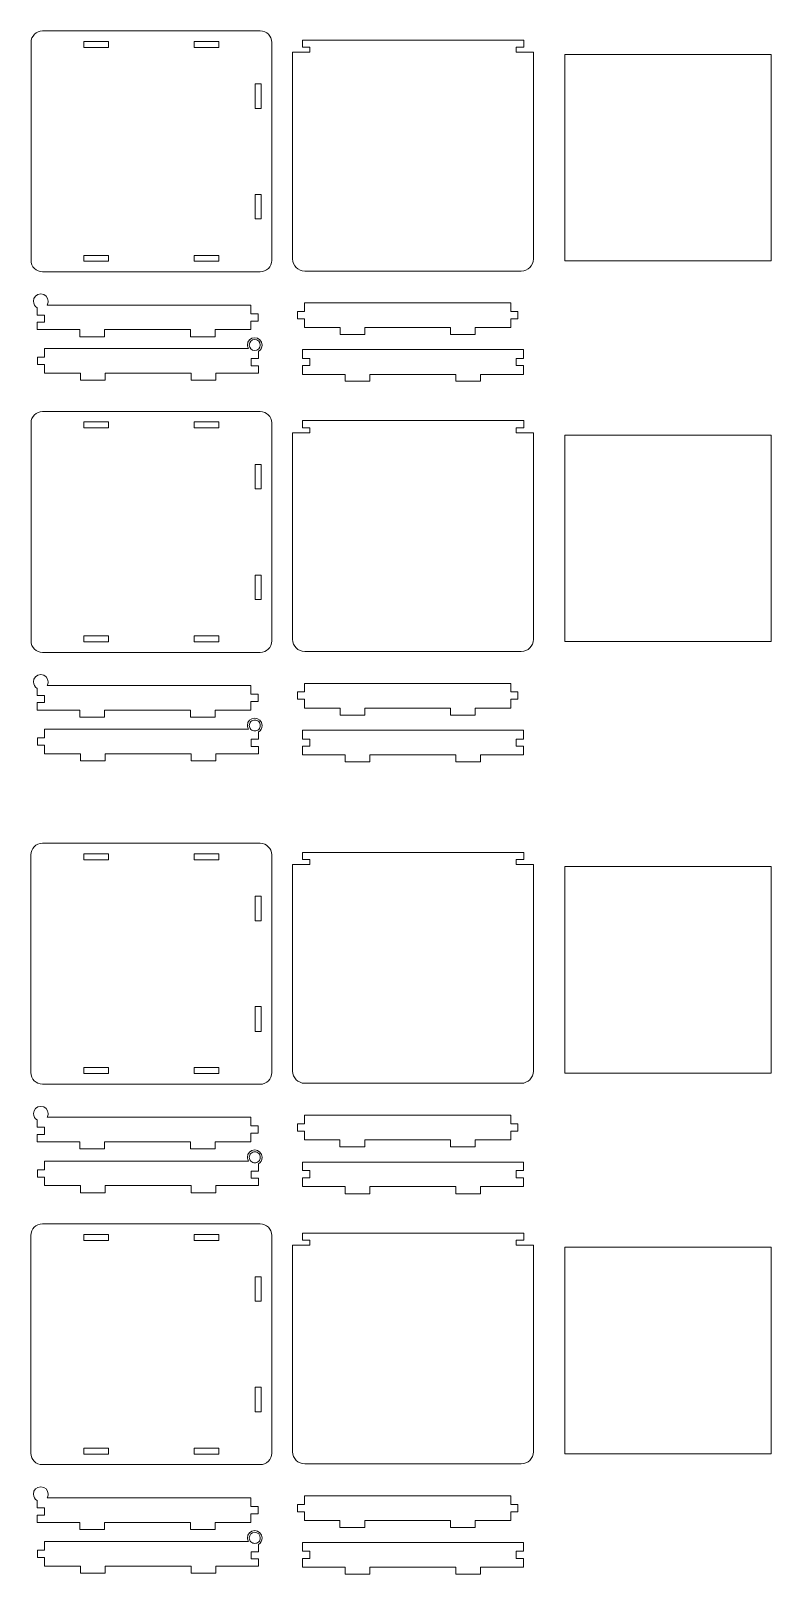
# Model space of a CAD drawing. Header units: inches. Extents: x 161 to 534, y 143 to 920.
import ezdxf

# ---------------------------------------------------------------- set-up
doc = ezdxf.new("R2010")
doc.units = ezdxf.units.IN
doc.header["$MEASUREMENT"] = 0

msp = doc.modelspace()

# ---------------------------------------------------------------- linework, layer by layer
at = {"color": 13, "lineweight": 13, "true_color": 0xe4463b}
for points in [[(277.81, 570.42, 0.41129), (274.1, 574.14, 0.411291), (270.38, 570.42)], [(277.81, 352.91, 0.41129), (274.1, 356.63, 0.411291), (270.38, 352.91)], [(277.81, 161.19, 0.41129), (274.1, 164.9, 0.411291), (270.38, 161.19)], [(271.34, 161.19, 0.423913), (274.1, 158.43, 0.423913), (276.85, 161.19)]]:
    msp.add_lwpolyline(points, format="xyb", dxfattribs=at)
for points in [[(271.34, 570.42, 0.423913), (274.1, 567.66, 0.423913), (276.85, 570.42, 0.423913), (274.1, 573.18, 0.423913)], [(271.34, 352.91, 0.423913), (274.1, 350.16, 0.423913), (276.85, 352.91, 0.423913), (274.1, 355.67, 0.423913)]]:
    msp.add_lwpolyline(points, format="xyb", close=True, dxfattribs=at)
for centre, radius, start, end in [((167.07, 804.64), 5.68, 179.25271, 270.74734), ((276.93, 804.64), 5.68, 269.25262, 0.74727), ((299.3, 805.46), 6.14, 180.23976, 269.76032), ((408.36, 805.46), 6.14, 270.23963, 359.76027), ((166.28, 784.07), 3.74, 0.28613, 179.71373), ((167.14, 722.82), 5.76, 90.01267, 179.98733), ((276.85, 722.82), 5.76, 0.01268, 89.98738), ((167.14, 612.99), 5.76, 180.01273, 269.98733), ((276.85, 612.99), 5.76, 270.01263, 359.98726), ((299.3, 613.85), 6.14, 180.23976, 269.76032), ((408.36, 613.85), 6.14, 270.23963, 359.76027), ((166.28, 592.34), 3.74, 0.28613, 179.71373), ((276.85, 505.31), 5.76, 0.01268, 89.98738), ((167.15, 395.61), 5.88, 180.09282, 269.90721), ((299.3, 396.34), 6.14, 180.23976, 269.76032), ((408.36, 396.34), 6.14, 270.23963, 359.76027), ((276.93, 313.66), 5.68, 359.25269, 90.74737), ((276.93, 203.8), 5.68, 269.25262, 0.74727), ((299.3, 204.62), 6.14, 180.23976, 269.76032), ((408.36, 204.62), 6.14, 270.23963, 359.76027), ((166.28, 183.23), 3.74, 0.28613, 179.71373)]:
    msp.add_arc(centre, radius, start, end, dxfattribs=at)
for points in [[(161.39, 914.42), (161.39, 917.66), (163.9, 920.3), (167.14, 920.3)], [(167.14, 920.3), (167.14, 920.3), (276.85, 920.3), (276.85, 920.3)], [(276.85, 920.3), (280.09, 920.3), (282.61, 917.66), (282.61, 914.42)], [(161.39, 804.71), (161.39, 804.71), (161.39, 914.42), (161.39, 914.42)], [(200.36, 914.9), (200.36, 914.9), (187.89, 914.9), (187.89, 914.9)], [(187.89, 914.9), (187.89, 914.9), (187.89, 911.91), (187.89, 911.91)], [(187.89, 911.91), (187.89, 911.91), (200.36, 911.91), (200.36, 911.91)], [(200.36, 911.91), (200.36, 911.91), (200.36, 914.9), (200.36, 914.9)], [(255.99, 914.9), (255.99, 914.9), (243.64, 914.9), (243.64, 914.9)], [(243.64, 914.9), (243.64, 914.9), (243.64, 911.91), (243.64, 911.91)], [(243.64, 911.91), (243.64, 911.91), (255.99, 911.91), (255.99, 911.91)], [(255.99, 911.91), (255.99, 911.91), (255.99, 914.9), (255.99, 914.9)], [(282.61, 914.42), (282.61, 914.42), (282.61, 804.71), (282.61, 804.71)], [(293.16, 909.51), (293.16, 909.51), (301.91, 909.51), (301.91, 909.51)], [(293.16, 805.43), (293.16, 805.43), (293.16, 909.51), (293.16, 909.51)], [(298.2, 912.15), (298.2, 912.15), (298.2, 915.62), (298.2, 915.62)], [(298.2, 915.62), (298.2, 915.62), (409.59, 915.62), (409.59, 915.62)], [(301.91, 912.15), (301.91, 912.15), (298.2, 912.15), (298.2, 912.15)], [(301.91, 909.51), (301.91, 909.51), (301.91, 912.15), (301.91, 912.15)], [(409.59, 912.15), (409.59, 912.15), (405.87, 912.15), (405.87, 912.15)], [(405.87, 912.15), (405.87, 912.15), (405.87, 909.51), (405.87, 909.51)], [(405.87, 909.51), (405.87, 909.51), (414.5, 909.51), (414.5, 909.51)], [(409.59, 915.62), (409.59, 915.62), (409.59, 912.15), (409.59, 912.15)], [(414.5, 909.51), (414.5, 909.51), (414.5, 805.43), (414.5, 805.43)], [(534.29, 908.43), (534.29, 908.43), (430.33, 908.43), (430.33, 908.43)], [(430.33, 908.43), (430.33, 908.43), (430.33, 804.47), (430.33, 804.47)], [(534.29, 804.47), (534.29, 804.47), (534.29, 908.43), (534.29, 908.43)], [(277.33, 893.68), (277.33, 893.68), (274.34, 893.68), (274.34, 893.68)], [(274.34, 893.68), (274.34, 893.68), (274.34, 881.21), (274.34, 881.21)], [(277.33, 881.21), (277.33, 881.21), (277.33, 893.68), (277.33, 893.68)], [(274.34, 881.21), (274.34, 881.21), (277.33, 881.21), (277.33, 881.21)], [(277.33, 837.93), (277.33, 837.93), (274.34, 837.93), (274.34, 837.93)], [(274.34, 837.93), (274.34, 837.93), (274.34, 825.58), (274.34, 825.58)], [(277.33, 825.58), (277.33, 825.58), (277.33, 837.93), (277.33, 837.93)], [(274.34, 825.58), (274.34, 825.58), (277.33, 825.58), (277.33, 825.58)], [(200.36, 807.23), (200.36, 807.23), (187.89, 807.23), (187.89, 807.23)], [(187.89, 807.23), (187.89, 807.23), (187.89, 804.23), (187.89, 804.23)], [(187.89, 804.23), (187.89, 804.23), (200.36, 804.23), (200.36, 804.23)], [(200.36, 804.23), (200.36, 804.23), (200.36, 807.23), (200.36, 807.23)], [(255.99, 807.23), (255.99, 807.23), (243.64, 807.23), (243.64, 807.23)], [(243.64, 807.23), (243.64, 807.23), (243.64, 804.23), (243.64, 804.23)], [(243.64, 804.23), (243.64, 804.23), (255.99, 804.23), (255.99, 804.23)], [(255.99, 804.23), (255.99, 804.23), (255.99, 807.23), (255.99, 807.23)], [(430.33, 804.47), (430.33, 804.47), (534.29, 804.47), (534.29, 804.47)], [(276.85, 798.96), (276.85, 798.96), (167.14, 798.96), (167.14, 798.96)], [(408.39, 799.32), (408.39, 799.32), (299.28, 799.32), (299.28, 799.32)], [(162.59, 784.09), (162.59, 782.77), (163.3, 781.45), (164.38, 780.85)], [(164.38, 780.85), (164.38, 780.85), (164.38, 777.13), (164.38, 777.13)], [(169.54, 782.17), (169.78, 782.77), (170.02, 783.37), (170.02, 784.09)], [(272.18, 782.17), (272.18, 782.17), (169.54, 782.17), (169.54, 782.17)], [(272.18, 777.85), (272.18, 777.85), (272.18, 782.17), (272.18, 782.17)], [(275.77, 777.85), (275.77, 777.85), (272.18, 777.85), (272.18, 777.85)], [(275.77, 774.14), (275.77, 774.14), (275.77, 777.85), (275.77, 777.85)], [(295.56, 775.22), (295.56, 775.22), (295.56, 778.93), (295.56, 778.93)], [(295.56, 778.93), (295.56, 778.93), (299.16, 778.93), (299.16, 778.93)], [(299.16, 778.93), (299.16, 778.93), (299.16, 783.25), (299.16, 783.25)], [(299.16, 783.25), (299.16, 783.25), (403.11, 783.25), (403.11, 783.25)], [(403.11, 783.25), (403.11, 783.25), (403.11, 778.93), (403.11, 778.93)], [(403.11, 778.93), (403.11, 778.93), (406.71, 778.93), (406.71, 778.93)], [(406.71, 778.93), (406.71, 778.93), (406.71, 775.22), (406.71, 775.22)], [(164.38, 777.13), (164.38, 777.13), (168.1, 777.13), (168.1, 777.13)], [(168.1, 773.54), (168.1, 773.54), (164.38, 773.54), (164.38, 773.54)], [(164.38, 773.54), (164.38, 773.54), (164.38, 769.82), (164.38, 769.82)], [(164.38, 769.82), (164.38, 769.82), (185.97, 769.82), (185.97, 769.82)], [(168.1, 777.13), (168.1, 777.13), (168.1, 773.54), (168.1, 773.54)], [(185.97, 769.82), (185.97, 769.82), (185.97, 766.22), (185.97, 766.22)], [(198.32, 766.22), (198.32, 766.22), (198.32, 769.82), (198.32, 769.82)], [(198.32, 769.82), (198.32, 769.82), (241.72, 769.82), (241.72, 769.82)], [(241.72, 769.82), (241.72, 769.82), (241.72, 766.22), (241.72, 766.22)], [(254.07, 766.22), (254.07, 766.22), (254.07, 769.82), (254.07, 769.82)], [(254.07, 769.82), (254.07, 769.82), (272.18, 769.82), (272.18, 769.82)], [(272.18, 769.82), (272.18, 769.82), (272.18, 774.14), (272.18, 774.14)], [(272.18, 774.14), (272.18, 774.14), (275.77, 774.14), (275.77, 774.14)], [(299.16, 775.22), (299.16, 775.22), (295.56, 775.22), (295.56, 775.22)], [(299.16, 770.9), (299.16, 770.9), (299.16, 775.22), (299.16, 775.22)], [(317.14, 770.9), (317.14, 770.9), (299.16, 770.9), (299.16, 770.9)], [(317.14, 767.3), (317.14, 767.3), (317.14, 770.9), (317.14, 770.9)], [(372.78, 770.9), (372.78, 770.9), (329.49, 770.9), (329.49, 770.9)], [(329.49, 770.9), (329.49, 770.9), (329.49, 767.3), (329.49, 767.3)], [(372.78, 767.3), (372.78, 767.3), (372.78, 770.9), (372.78, 770.9)], [(403.11, 770.9), (403.11, 770.9), (385.13, 770.9), (385.13, 770.9)], [(385.13, 770.9), (385.13, 770.9), (385.13, 767.3), (385.13, 767.3)], [(406.71, 775.22), (406.71, 775.22), (403.11, 775.22), (403.11, 775.22)], [(403.11, 775.22), (403.11, 775.22), (403.11, 770.9), (403.11, 770.9)], [(185.97, 766.22), (185.97, 766.22), (198.32, 766.22), (198.32, 766.22)], [(241.72, 766.22), (241.72, 766.22), (254.07, 766.22), (254.07, 766.22)], [(270.38, 762.03), (270.38, 764.18), (272.06, 765.74), (274.1, 765.74)], [(270.86, 760.23), (270.62, 760.71), (270.38, 761.43), (270.38, 762.03)], [(271.34, 762.03), (271.34, 763.58), (272.54, 764.9), (274.1, 764.9)], [(274.1, 759.27), (272.54, 759.27), (271.34, 760.59), (271.34, 762.03)], [(274.1, 765.74), (276.13, 765.74), (277.81, 764.18), (277.81, 762.03)], [(274.1, 764.9), (275.66, 764.9), (276.85, 763.58), (276.85, 762.03)], [(276.85, 762.03), (276.85, 760.59), (275.66, 759.27), (274.1, 759.27)], [(277.81, 762.03), (277.81, 760.71), (277.09, 759.51), (276.01, 758.91)], [(329.49, 767.3), (329.49, 767.3), (317.14, 767.3), (317.14, 767.3)], [(385.13, 767.3), (385.13, 767.3), (372.78, 767.3), (372.78, 767.3)], [(164.62, 752.19), (164.62, 752.19), (164.62, 755.91), (164.62, 755.91)], [(164.62, 755.91), (164.62, 755.91), (168.22, 755.91), (168.22, 755.91)], [(168.22, 760.23), (168.22, 760.23), (270.86, 760.23), (270.86, 760.23)], [(168.22, 755.91), (168.22, 755.91), (168.22, 760.23), (168.22, 760.23)], [(276.01, 755.19), (276.01, 755.19), (272.3, 755.19), (272.3, 755.19)], [(272.3, 755.19), (272.3, 755.19), (272.3, 751.59), (272.3, 751.59)], [(276.01, 758.91), (276.01, 758.91), (276.01, 755.19), (276.01, 755.19)], [(298.08, 755.31), (298.08, 755.31), (298.08, 759.75), (298.08, 759.75)], [(298.08, 759.75), (298.08, 759.75), (409.47, 759.75), (409.47, 759.75)], [(301.79, 755.31), (301.79, 755.31), (298.08, 755.31), (298.08, 755.31)], [(301.79, 751.71), (301.79, 751.71), (301.79, 755.31), (301.79, 755.31)], [(409.47, 755.31), (409.47, 755.31), (405.75, 755.31), (405.75, 755.31)], [(405.75, 755.31), (405.75, 755.31), (405.75, 751.71), (405.75, 751.71)], [(409.47, 759.75), (409.47, 759.75), (409.47, 755.31), (409.47, 755.31)], [(168.22, 752.19), (168.22, 752.19), (164.62, 752.19), (164.62, 752.19)], [(168.22, 747.88), (168.22, 747.88), (168.22, 752.19), (168.22, 752.19)], [(186.33, 747.88), (186.33, 747.88), (168.22, 747.88), (168.22, 747.88)], [(186.33, 744.28), (186.33, 744.28), (186.33, 747.88), (186.33, 747.88)], [(242.08, 747.88), (242.08, 747.88), (198.68, 747.88), (198.68, 747.88)], [(198.68, 747.88), (198.68, 747.88), (198.68, 744.28), (198.68, 744.28)], [(242.08, 744.28), (242.08, 744.28), (242.08, 747.88), (242.08, 747.88)], [(276.01, 747.88), (276.01, 747.88), (254.43, 747.88), (254.43, 747.88)], [(254.43, 747.88), (254.43, 747.88), (254.43, 744.28), (254.43, 744.28)], [(272.3, 751.59), (272.3, 751.59), (276.01, 751.59), (276.01, 751.59)], [(276.01, 751.59), (276.01, 751.59), (276.01, 747.88), (276.01, 747.88)], [(298.08, 747.28), (298.08, 747.28), (298.08, 751.71), (298.08, 751.71)], [(298.08, 751.71), (298.08, 751.71), (301.79, 751.71), (301.79, 751.71)], [(319.66, 747.28), (319.66, 747.28), (298.08, 747.28), (298.08, 747.28)], [(319.66, 743.8), (319.66, 743.8), (319.66, 747.28), (319.66, 747.28)], [(332.13, 747.28), (332.13, 747.28), (332.13, 743.8), (332.13, 743.8)], [(375.42, 747.28), (375.42, 747.28), (332.13, 747.28), (332.13, 747.28)], [(375.42, 743.8), (375.42, 743.8), (375.42, 747.28), (375.42, 747.28)], [(409.47, 747.28), (409.47, 747.28), (387.77, 747.28), (387.77, 747.28)], [(387.77, 747.28), (387.77, 747.28), (387.77, 743.8), (387.77, 743.8)], [(405.75, 751.71), (405.75, 751.71), (409.47, 751.71), (409.47, 751.71)], [(409.47, 751.71), (409.47, 751.71), (409.47, 747.28), (409.47, 747.28)], [(198.68, 744.28), (198.68, 744.28), (186.33, 744.28), (186.33, 744.28)], [(254.43, 744.28), (254.43, 744.28), (242.08, 744.28), (242.08, 744.28)], [(332.13, 743.8), (332.13, 743.8), (319.66, 743.8), (319.66, 743.8)], [(387.77, 743.8), (387.77, 743.8), (375.42, 743.8), (375.42, 743.8)], [(167.14, 728.57), (167.14, 728.57), (276.85, 728.57), (276.85, 728.57)], [(200.36, 723.3), (200.36, 723.3), (187.89, 723.3), (187.89, 723.3)], [(187.89, 723.3), (187.89, 723.3), (187.89, 720.3), (187.89, 720.3)], [(200.36, 720.3), (200.36, 720.3), (200.36, 723.3), (200.36, 723.3)], [(255.99, 723.3), (255.99, 723.3), (243.64, 723.3), (243.64, 723.3)], [(243.64, 723.3), (243.64, 723.3), (243.64, 720.3), (243.64, 720.3)], [(255.99, 720.3), (255.99, 720.3), (255.99, 723.3), (255.99, 723.3)], [(298.2, 720.42), (298.2, 720.42), (298.2, 724.02), (298.2, 724.02)], [(298.2, 724.02), (298.2, 724.02), (409.59, 724.02), (409.59, 724.02)], [(409.59, 724.02), (409.59, 724.02), (409.59, 720.42), (409.59, 720.42)], [(161.39, 612.99), (161.39, 612.99), (161.39, 722.82), (161.39, 722.82)], [(187.89, 720.3), (187.89, 720.3), (200.36, 720.3), (200.36, 720.3)], [(243.64, 720.3), (243.64, 720.3), (255.99, 720.3), (255.99, 720.3)], [(282.61, 722.82), (282.61, 722.82), (282.61, 612.99), (282.61, 612.99)], [(293.16, 717.9), (293.16, 717.9), (301.91, 717.9), (301.91, 717.9)], [(293.16, 613.82), (293.16, 613.82), (293.16, 717.9), (293.16, 717.9)], [(301.91, 720.42), (301.91, 720.42), (298.2, 720.42), (298.2, 720.42)], [(301.91, 717.9), (301.91, 717.9), (301.91, 720.42), (301.91, 720.42)], [(409.59, 720.42), (409.59, 720.42), (405.87, 720.42), (405.87, 720.42)], [(405.87, 720.42), (405.87, 720.42), (405.87, 717.9), (405.87, 717.9)], [(405.87, 717.9), (405.87, 717.9), (414.5, 717.9), (414.5, 717.9)], [(414.5, 717.9), (414.5, 717.9), (414.5, 613.82), (414.5, 613.82)], [(534.29, 716.7), (534.29, 716.7), (430.33, 716.7), (430.33, 716.7)], [(430.33, 716.7), (430.33, 716.7), (430.33, 612.75), (430.33, 612.75)], [(534.29, 612.75), (534.29, 612.75), (534.29, 716.7), (534.29, 716.7)], [(277.33, 701.95), (277.33, 701.95), (274.34, 701.95), (274.34, 701.95)], [(274.34, 701.95), (274.34, 701.95), (274.34, 689.6), (274.34, 689.6)], [(277.33, 689.6), (277.33, 689.6), (277.33, 701.95), (277.33, 701.95)], [(274.34, 689.6), (274.34, 689.6), (277.33, 689.6), (277.33, 689.6)], [(277.33, 646.2), (277.33, 646.2), (274.34, 646.2), (274.34, 646.2)], [(274.34, 646.2), (274.34, 646.2), (274.34, 633.85), (274.34, 633.85)], [(277.33, 633.85), (277.33, 633.85), (277.33, 646.2), (277.33, 646.2)], [(274.34, 633.85), (274.34, 633.85), (277.33, 633.85), (277.33, 633.85)], [(200.36, 615.5), (200.36, 615.5), (187.89, 615.5), (187.89, 615.5)], [(187.89, 615.5), (187.89, 615.5), (187.89, 612.63), (187.89, 612.63)], [(200.36, 612.63), (200.36, 612.63), (200.36, 615.5), (200.36, 615.5)], [(255.99, 615.5), (255.99, 615.5), (243.64, 615.5), (243.64, 615.5)], [(243.64, 615.5), (243.64, 615.5), (243.64, 612.63), (243.64, 612.63)], [(255.99, 612.63), (255.99, 612.63), (255.99, 615.5), (255.99, 615.5)], [(276.85, 607.23), (276.85, 607.23), (167.14, 607.23), (167.14, 607.23)], [(187.89, 612.63), (187.89, 612.63), (200.36, 612.63), (200.36, 612.63)], [(243.64, 612.63), (243.64, 612.63), (255.99, 612.63), (255.99, 612.63)], [(408.39, 607.71), (408.39, 607.71), (299.28, 607.71), (299.28, 607.71)], [(430.33, 612.75), (430.33, 612.75), (534.29, 612.75), (534.29, 612.75)], [(162.59, 592.36), (162.59, 591.04), (163.3, 589.84), (164.38, 589.12)], [(169.54, 590.56), (169.78, 591.04), (170.02, 591.76), (170.02, 592.36)], [(299.16, 587.33), (299.16, 587.33), (299.16, 591.64), (299.16, 591.64)], [(299.16, 591.64), (299.16, 591.64), (403.11, 591.64), (403.11, 591.64)], [(403.11, 591.64), (403.11, 591.64), (403.11, 587.33), (403.11, 587.33)], [(164.38, 589.12), (164.38, 589.12), (164.38, 585.53), (164.38, 585.53)], [(164.38, 585.53), (164.38, 585.53), (168.1, 585.53), (168.1, 585.53)], [(168.1, 585.53), (168.1, 585.53), (168.1, 581.93), (168.1, 581.93)], [(272.18, 590.56), (272.18, 590.56), (169.54, 590.56), (169.54, 590.56)], [(272.18, 586.25), (272.18, 586.25), (272.18, 590.56), (272.18, 590.56)], [(275.77, 586.25), (275.77, 586.25), (272.18, 586.25), (272.18, 586.25)], [(275.77, 582.53), (275.77, 582.53), (275.77, 586.25), (275.77, 586.25)], [(295.56, 583.61), (295.56, 583.61), (295.56, 587.33), (295.56, 587.33)], [(295.56, 587.33), (295.56, 587.33), (299.16, 587.33), (299.16, 587.33)], [(299.16, 583.61), (299.16, 583.61), (295.56, 583.61), (295.56, 583.61)], [(299.16, 579.17), (299.16, 579.17), (299.16, 583.61), (299.16, 583.61)], [(403.11, 587.33), (403.11, 587.33), (406.71, 587.33), (406.71, 587.33)], [(406.71, 583.61), (406.71, 583.61), (403.11, 583.61), (403.11, 583.61)], [(403.11, 583.61), (403.11, 583.61), (403.11, 579.17), (403.11, 579.17)], [(406.71, 587.33), (406.71, 587.33), (406.71, 583.61), (406.71, 583.61)], [(168.1, 581.93), (168.1, 581.93), (164.38, 581.93), (164.38, 581.93)], [(164.38, 581.93), (164.38, 581.93), (164.38, 578.21), (164.38, 578.21)], [(164.38, 578.21), (164.38, 578.21), (185.97, 578.21), (185.97, 578.21)], [(185.97, 578.21), (185.97, 578.21), (185.97, 574.62), (185.97, 574.62)], [(198.32, 574.62), (198.32, 574.62), (198.32, 578.21), (198.32, 578.21)], [(198.32, 578.21), (198.32, 578.21), (241.72, 578.21), (241.72, 578.21)], [(241.72, 578.21), (241.72, 578.21), (241.72, 574.62), (241.72, 574.62)], [(254.07, 574.62), (254.07, 574.62), (254.07, 578.21), (254.07, 578.21)], [(254.07, 578.21), (254.07, 578.21), (272.18, 578.21), (272.18, 578.21)], [(272.18, 578.21), (272.18, 578.21), (272.18, 582.53), (272.18, 582.53)], [(272.18, 582.53), (272.18, 582.53), (275.77, 582.53), (275.77, 582.53)], [(317.14, 579.17), (317.14, 579.17), (299.16, 579.17), (299.16, 579.17)], [(317.14, 575.69), (317.14, 575.69), (317.14, 579.17), (317.14, 579.17)], [(329.49, 575.69), (329.49, 575.69), (317.14, 575.69), (317.14, 575.69)], [(372.78, 579.17), (372.78, 579.17), (329.49, 579.17), (329.49, 579.17)], [(329.49, 579.17), (329.49, 579.17), (329.49, 575.69), (329.49, 575.69)], [(372.78, 575.69), (372.78, 575.69), (372.78, 579.17), (372.78, 579.17)], [(385.13, 575.69), (385.13, 575.69), (372.78, 575.69), (372.78, 575.69)], [(403.11, 579.17), (403.11, 579.17), (385.13, 579.17), (385.13, 579.17)], [(385.13, 579.17), (385.13, 579.17), (385.13, 575.69), (385.13, 575.69)], [(168.22, 568.5), (168.22, 568.5), (270.86, 568.5), (270.86, 568.5)], [(168.22, 564.18), (168.22, 564.18), (168.22, 568.5), (168.22, 568.5)], [(185.97, 574.62), (185.97, 574.62), (198.32, 574.62), (198.32, 574.62)], [(241.72, 574.62), (241.72, 574.62), (254.07, 574.62), (254.07, 574.62)], [(270.86, 568.5), (270.62, 569.1), (270.38, 569.7), (270.38, 570.42)], [(277.81, 570.42), (277.81, 568.98), (277.09, 567.78), (276.01, 567.18)], [(298.08, 563.58), (298.08, 563.58), (298.08, 568.02), (298.08, 568.02)], [(298.08, 568.02), (298.08, 568.02), (409.47, 568.02), (409.47, 568.02)], [(409.47, 568.02), (409.47, 568.02), (409.47, 563.58), (409.47, 563.58)], [(164.62, 560.47), (164.62, 560.47), (164.62, 564.18), (164.62, 564.18)], [(164.62, 564.18), (164.62, 564.18), (168.22, 564.18), (168.22, 564.18)], [(168.22, 560.47), (168.22, 560.47), (164.62, 560.47), (164.62, 560.47)], [(168.22, 556.15), (168.22, 556.15), (168.22, 560.47), (168.22, 560.47)], [(276.01, 563.46), (276.01, 563.46), (272.3, 563.46), (272.3, 563.46)], [(272.3, 563.46), (272.3, 563.46), (272.3, 559.87), (272.3, 559.87)], [(272.3, 559.87), (272.3, 559.87), (276.01, 559.87), (276.01, 559.87)], [(276.01, 567.18), (276.01, 567.18), (276.01, 563.46), (276.01, 563.46)], [(276.01, 559.87), (276.01, 559.87), (276.01, 556.15), (276.01, 556.15)], [(301.79, 563.58), (301.79, 563.58), (298.08, 563.58), (298.08, 563.58)], [(298.08, 555.67), (298.08, 555.67), (298.08, 559.99), (298.08, 559.99)], [(298.08, 559.99), (298.08, 559.99), (301.79, 559.99), (301.79, 559.99)], [(301.79, 559.99), (301.79, 559.99), (301.79, 563.58), (301.79, 563.58)], [(409.47, 563.58), (409.47, 563.58), (405.75, 563.58), (405.75, 563.58)], [(405.75, 563.58), (405.75, 563.58), (405.75, 559.99), (405.75, 559.99)], [(405.75, 559.99), (405.75, 559.99), (409.47, 559.99), (409.47, 559.99)], [(409.47, 559.99), (409.47, 559.99), (409.47, 555.67), (409.47, 555.67)], [(186.33, 556.15), (186.33, 556.15), (168.22, 556.15), (168.22, 556.15)], [(186.33, 552.55), (186.33, 552.55), (186.33, 556.15), (186.33, 556.15)], [(198.68, 552.55), (198.68, 552.55), (186.33, 552.55), (186.33, 552.55)], [(242.08, 556.15), (242.08, 556.15), (198.68, 556.15), (198.68, 556.15)], [(198.68, 556.15), (198.68, 556.15), (198.68, 552.55), (198.68, 552.55)], [(242.08, 552.55), (242.08, 552.55), (242.08, 556.15), (242.08, 556.15)], [(254.43, 552.55), (254.43, 552.55), (242.08, 552.55), (242.08, 552.55)], [(276.01, 556.15), (276.01, 556.15), (254.43, 556.15), (254.43, 556.15)], [(254.43, 556.15), (254.43, 556.15), (254.43, 552.55), (254.43, 552.55)], [(319.66, 555.67), (319.66, 555.67), (298.08, 555.67), (298.08, 555.67)], [(319.66, 552.07), (319.66, 552.07), (319.66, 555.67), (319.66, 555.67)], [(332.13, 552.07), (332.13, 552.07), (319.66, 552.07), (319.66, 552.07)], [(332.13, 555.67), (332.13, 555.67), (332.13, 552.07), (332.13, 552.07)], [(375.42, 555.67), (375.42, 555.67), (332.13, 555.67), (332.13, 555.67)], [(375.42, 552.07), (375.42, 552.07), (375.42, 555.67), (375.42, 555.67)], [(387.77, 552.07), (387.77, 552.07), (375.42, 552.07), (375.42, 552.07)], [(409.47, 555.67), (409.47, 555.67), (387.77, 555.67), (387.77, 555.67)], [(387.77, 555.67), (387.77, 555.67), (387.77, 552.07), (387.77, 552.07)], [(161.27, 505.31), (161.27, 508.43), (163.9, 511.07), (167.14, 511.07)], [(161.27, 395.6), (161.27, 395.6), (161.27, 505.31), (161.27, 505.31)], [(167.14, 511.07), (167.14, 511.07), (276.85, 511.07), (276.85, 511.07)], [(200.36, 505.79), (200.36, 505.79), (187.89, 505.79), (187.89, 505.79)], [(187.89, 505.79), (187.89, 505.79), (187.89, 502.79), (187.89, 502.79)], [(200.36, 502.79), (200.36, 502.79), (200.36, 505.79), (200.36, 505.79)], [(255.99, 505.79), (255.99, 505.79), (243.64, 505.79), (243.64, 505.79)], [(243.64, 505.79), (243.64, 505.79), (243.64, 502.79), (243.64, 502.79)], [(255.99, 502.79), (255.99, 502.79), (255.99, 505.79), (255.99, 505.79)], [(282.61, 505.31), (282.61, 505.31), (282.61, 395.6), (282.61, 395.6)], [(298.2, 502.91), (298.2, 502.91), (298.2, 506.51), (298.2, 506.51)], [(298.2, 506.51), (298.2, 506.51), (409.59, 506.51), (409.59, 506.51)], [(409.59, 506.51), (409.59, 506.51), (409.59, 502.91), (409.59, 502.91)], [(187.89, 502.79), (187.89, 502.79), (200.36, 502.79), (200.36, 502.79)], [(243.64, 502.79), (243.64, 502.79), (255.99, 502.79), (255.99, 502.79)], [(293.16, 500.4), (293.16, 500.4), (301.91, 500.4), (301.91, 500.4)], [(293.16, 396.32), (293.16, 396.32), (293.16, 500.4), (293.16, 500.4)], [(301.91, 502.91), (301.91, 502.91), (298.2, 502.91), (298.2, 502.91)], [(301.91, 500.4), (301.91, 500.4), (301.91, 502.91), (301.91, 502.91)], [(409.59, 502.91), (409.59, 502.91), (405.87, 502.91), (405.87, 502.91)], [(405.87, 502.91), (405.87, 502.91), (405.87, 500.4), (405.87, 500.4)], [(405.87, 500.4), (405.87, 500.4), (414.5, 500.4), (414.5, 500.4)], [(414.5, 500.4), (414.5, 500.4), (414.5, 396.32), (414.5, 396.32)], [(534.29, 499.32), (534.29, 499.32), (430.33, 499.32), (430.33, 499.32)], [(430.33, 499.32), (430.33, 499.32), (430.33, 395.24), (430.33, 395.24)], [(534.29, 395.24), (534.29, 395.24), (534.29, 499.32), (534.29, 499.32)], [(277.33, 484.45), (277.33, 484.45), (274.34, 484.45), (274.34, 484.45)], [(274.34, 484.45), (274.34, 484.45), (274.34, 472.1), (274.34, 472.1)], [(277.33, 472.1), (277.33, 472.1), (277.33, 484.45), (277.33, 484.45)], [(274.34, 472.1), (274.34, 472.1), (277.33, 472.1), (277.33, 472.1)], [(277.33, 428.81), (277.33, 428.81), (274.34, 428.81), (274.34, 428.81)], [(274.34, 428.81), (274.34, 428.81), (274.34, 416.34), (274.34, 416.34)], [(277.33, 416.34), (277.33, 416.34), (277.33, 428.81), (277.33, 428.81)], [(274.34, 416.34), (274.34, 416.34), (277.33, 416.34), (277.33, 416.34)], [(200.36, 398.12), (200.36, 398.12), (187.89, 398.12), (187.89, 398.12)], [(187.89, 398.12), (187.89, 398.12), (187.89, 395.12), (187.89, 395.12)], [(200.36, 395.12), (200.36, 395.12), (200.36, 398.12), (200.36, 398.12)], [(255.99, 398.12), (255.99, 398.12), (243.64, 398.12), (243.64, 398.12)], [(243.64, 398.12), (243.64, 398.12), (243.64, 395.12), (243.64, 395.12)], [(255.99, 395.12), (255.99, 395.12), (255.99, 398.12), (255.99, 398.12)], [(276.85, 389.72), (276.85, 389.72), (167.14, 389.72), (167.14, 389.72)], [(187.89, 395.12), (187.89, 395.12), (200.36, 395.12), (200.36, 395.12)], [(243.64, 395.12), (243.64, 395.12), (255.99, 395.12), (255.99, 395.12)], [(282.61, 395.6), (282.61, 392.36), (280.09, 389.72), (276.85, 389.72)], [(408.39, 390.2), (408.39, 390.2), (299.28, 390.2), (299.28, 390.2)], [(430.33, 395.24), (430.33, 395.24), (534.29, 395.24), (534.29, 395.24)], [(166.3, 378.57), (164.26, 378.57), (162.59, 377.01), (162.59, 374.98)], [(162.59, 374.98), (162.59, 373.54), (163.3, 372.34), (164.38, 371.74)], [(170.02, 374.98), (170.02, 377.01), (168.34, 378.57), (166.3, 378.57)], [(169.54, 373.06), (169.78, 373.66), (170.02, 374.26), (170.02, 374.98)], [(299.16, 369.82), (299.16, 369.82), (299.16, 374.14), (299.16, 374.14)], [(299.16, 374.14), (299.16, 374.14), (403.11, 374.14), (403.11, 374.14)], [(403.11, 374.14), (403.11, 374.14), (403.11, 369.82), (403.11, 369.82)], [(164.38, 371.74), (164.38, 371.74), (164.38, 368.02), (164.38, 368.02)], [(164.38, 368.02), (164.38, 368.02), (168.1, 368.02), (168.1, 368.02)], [(168.1, 368.02), (168.1, 368.02), (168.1, 364.42), (168.1, 364.42)], [(272.18, 373.06), (272.18, 373.06), (169.54, 373.06), (169.54, 373.06)], [(272.18, 368.74), (272.18, 368.74), (272.18, 373.06), (272.18, 373.06)], [(275.77, 368.74), (275.77, 368.74), (272.18, 368.74), (272.18, 368.74)], [(275.77, 365.02), (275.77, 365.02), (275.77, 368.74), (275.77, 368.74)], [(295.56, 366.1), (295.56, 366.1), (295.56, 369.82), (295.56, 369.82)], [(295.56, 369.82), (295.56, 369.82), (299.16, 369.82), (299.16, 369.82)], [(299.16, 366.1), (299.16, 366.1), (295.56, 366.1), (295.56, 366.1)], [(299.16, 361.79), (299.16, 361.79), (299.16, 366.1), (299.16, 366.1)], [(403.11, 369.82), (403.11, 369.82), (406.71, 369.82), (406.71, 369.82)], [(406.71, 366.1), (406.71, 366.1), (403.11, 366.1), (403.11, 366.1)], [(403.11, 366.1), (403.11, 366.1), (403.11, 361.79), (403.11, 361.79)], [(406.71, 369.82), (406.71, 369.82), (406.71, 366.1), (406.71, 366.1)], [(168.1, 364.42), (168.1, 364.42), (164.38, 364.42), (164.38, 364.42)], [(164.38, 364.42), (164.38, 364.42), (164.38, 360.71), (164.38, 360.71)], [(164.38, 360.71), (164.38, 360.71), (185.97, 360.71), (185.97, 360.71)], [(185.97, 360.71), (185.97, 360.71), (185.97, 357.11), (185.97, 357.11)], [(198.32, 357.11), (198.32, 357.11), (198.32, 360.71), (198.32, 360.71)], [(198.32, 360.71), (198.32, 360.71), (241.72, 360.71), (241.72, 360.71)], [(241.72, 360.71), (241.72, 360.71), (241.72, 357.11), (241.72, 357.11)], [(254.07, 357.11), (254.07, 357.11), (254.07, 360.71), (254.07, 360.71)], [(254.07, 360.71), (254.07, 360.71), (272.18, 360.71), (272.18, 360.71)], [(272.18, 360.71), (272.18, 360.71), (272.18, 365.02), (272.18, 365.02)], [(272.18, 365.02), (272.18, 365.02), (275.77, 365.02), (275.77, 365.02)], [(317.02, 361.79), (317.02, 361.79), (299.16, 361.79), (299.16, 361.79)], [(317.02, 358.19), (317.02, 358.19), (317.02, 361.79), (317.02, 361.79)], [(329.49, 358.19), (329.49, 358.19), (317.02, 358.19), (317.02, 358.19)], [(372.78, 361.79), (372.78, 361.79), (329.49, 361.79), (329.49, 361.79)], [(329.49, 361.79), (329.49, 361.79), (329.49, 358.19), (329.49, 358.19)], [(372.78, 358.19), (372.78, 358.19), (372.78, 361.79), (372.78, 361.79)], [(385.13, 358.19), (385.13, 358.19), (372.78, 358.19), (372.78, 358.19)], [(403.11, 361.79), (403.11, 361.79), (385.13, 361.79), (385.13, 361.79)], [(385.13, 361.79), (385.13, 361.79), (385.13, 358.19), (385.13, 358.19)], [(168.22, 350.99), (168.22, 350.99), (270.86, 350.99), (270.86, 350.99)], [(168.22, 346.68), (168.22, 346.68), (168.22, 350.99), (168.22, 350.99)], [(185.97, 357.11), (185.97, 357.11), (198.32, 357.11), (198.32, 357.11)], [(241.72, 357.11), (241.72, 357.11), (254.07, 357.11), (254.07, 357.11)], [(270.86, 350.99), (270.62, 351.59), (270.38, 352.19), (270.38, 352.91)], [(277.81, 352.91), (277.81, 351.47), (277.09, 350.28), (276.01, 349.68)], [(298.08, 346.2), (298.08, 346.2), (298.08, 350.52), (298.08, 350.52)], [(298.08, 350.52), (298.08, 350.52), (409.47, 350.52), (409.47, 350.52)], [(409.47, 350.52), (409.47, 350.52), (409.47, 346.2), (409.47, 346.2)], [(164.62, 342.96), (164.62, 342.96), (164.62, 346.68), (164.62, 346.68)], [(164.62, 346.68), (164.62, 346.68), (168.22, 346.68), (168.22, 346.68)], [(168.22, 342.96), (168.22, 342.96), (164.62, 342.96), (164.62, 342.96)], [(168.22, 338.64), (168.22, 338.64), (168.22, 342.96), (168.22, 342.96)], [(276.01, 345.96), (276.01, 345.96), (272.3, 345.96), (272.3, 345.96)], [(272.3, 345.96), (272.3, 345.96), (272.3, 342.36), (272.3, 342.36)], [(272.3, 342.36), (272.3, 342.36), (276.01, 342.36), (276.01, 342.36)], [(276.01, 349.68), (276.01, 349.68), (276.01, 345.96), (276.01, 345.96)], [(276.01, 342.36), (276.01, 342.36), (276.01, 338.64), (276.01, 338.64)], [(301.79, 346.2), (301.79, 346.2), (298.08, 346.2), (298.08, 346.2)], [(298.08, 338.16), (298.08, 338.16), (298.08, 342.6), (298.08, 342.6)], [(298.08, 342.6), (298.08, 342.6), (301.79, 342.6), (301.79, 342.6)], [(301.79, 342.6), (301.79, 342.6), (301.79, 346.2), (301.79, 346.2)], [(409.47, 346.2), (409.47, 346.2), (405.75, 346.2), (405.75, 346.2)], [(405.75, 346.2), (405.75, 346.2), (405.75, 342.6), (405.75, 342.6)], [(405.75, 342.6), (405.75, 342.6), (409.47, 342.6), (409.47, 342.6)], [(409.47, 342.6), (409.47, 342.6), (409.47, 338.16), (409.47, 338.16)], [(186.33, 338.64), (186.33, 338.64), (168.22, 338.64), (168.22, 338.64)], [(186.33, 335.05), (186.33, 335.05), (186.33, 338.64), (186.33, 338.64)], [(198.68, 335.05), (198.68, 335.05), (186.33, 335.05), (186.33, 335.05)], [(242.08, 338.64), (242.08, 338.64), (198.68, 338.64), (198.68, 338.64)], [(198.68, 338.64), (198.68, 338.64), (198.68, 335.05), (198.68, 335.05)], [(242.08, 335.05), (242.08, 335.05), (242.08, 338.64), (242.08, 338.64)], [(254.43, 335.05), (254.43, 335.05), (242.08, 335.05), (242.08, 335.05)], [(276.01, 338.64), (276.01, 338.64), (254.43, 338.64), (254.43, 338.64)], [(254.43, 338.64), (254.43, 338.64), (254.43, 335.05), (254.43, 335.05)], [(319.66, 338.16), (319.66, 338.16), (298.08, 338.16), (298.08, 338.16)], [(319.66, 334.57), (319.66, 334.57), (319.66, 338.16), (319.66, 338.16)], [(332.13, 334.57), (332.13, 334.57), (319.66, 334.57), (319.66, 334.57)], [(332.13, 338.16), (332.13, 338.16), (332.13, 334.57), (332.13, 334.57)], [(375.42, 338.16), (375.42, 338.16), (332.13, 338.16), (332.13, 338.16)], [(375.42, 334.57), (375.42, 334.57), (375.42, 338.16), (375.42, 338.16)], [(387.77, 334.57), (387.77, 334.57), (375.42, 334.57), (375.42, 334.57)], [(409.47, 338.16), (409.47, 338.16), (387.77, 338.16), (387.77, 338.16)], [(387.77, 338.16), (387.77, 338.16), (387.77, 334.57), (387.77, 334.57)], [(161.27, 313.58), (161.27, 316.82), (163.9, 319.34), (167.14, 319.34)], [(167.14, 319.34), (167.14, 319.34), (276.85, 319.34), (276.85, 319.34)], [(161.27, 203.87), (161.27, 203.87), (161.27, 313.58), (161.27, 313.58)], [(200.36, 314.06), (200.36, 314.06), (187.89, 314.06), (187.89, 314.06)], [(187.89, 314.06), (187.89, 314.06), (187.89, 311.07), (187.89, 311.07)], [(187.89, 311.07), (187.89, 311.07), (200.36, 311.07), (200.36, 311.07)], [(200.36, 311.07), (200.36, 311.07), (200.36, 314.06), (200.36, 314.06)], [(255.99, 314.06), (255.99, 314.06), (243.64, 314.06), (243.64, 314.06)], [(243.64, 314.06), (243.64, 314.06), (243.64, 311.07), (243.64, 311.07)], [(243.64, 311.07), (243.64, 311.07), (255.99, 311.07), (255.99, 311.07)], [(255.99, 311.07), (255.99, 311.07), (255.99, 314.06), (255.99, 314.06)], [(282.61, 313.58), (282.61, 313.58), (282.61, 203.87), (282.61, 203.87)], [(298.2, 311.19), (298.2, 311.19), (298.2, 314.78), (298.2, 314.78)], [(298.2, 314.78), (298.2, 314.78), (409.59, 314.78), (409.59, 314.78)], [(301.91, 311.19), (301.91, 311.19), (298.2, 311.19), (298.2, 311.19)], [(301.91, 308.67), (301.91, 308.67), (301.91, 311.19), (301.91, 311.19)], [(409.59, 311.19), (409.59, 311.19), (405.87, 311.19), (405.87, 311.19)], [(405.87, 311.19), (405.87, 311.19), (405.87, 308.67), (405.87, 308.67)], [(409.59, 314.78), (409.59, 314.78), (409.59, 311.19), (409.59, 311.19)], [(293.16, 308.67), (293.16, 308.67), (301.91, 308.67), (301.91, 308.67)], [(293.16, 204.59), (293.16, 204.59), (293.16, 308.67), (293.16, 308.67)], [(405.87, 308.67), (405.87, 308.67), (414.5, 308.67), (414.5, 308.67)], [(414.5, 308.67), (414.5, 308.67), (414.5, 204.59), (414.5, 204.59)], [(534.29, 307.59), (534.29, 307.59), (430.33, 307.59), (430.33, 307.59)], [(430.33, 307.59), (430.33, 307.59), (430.33, 203.63), (430.33, 203.63)], [(534.29, 203.63), (534.29, 203.63), (534.29, 307.59), (534.29, 307.59)], [(277.33, 292.72), (277.33, 292.72), (274.34, 292.72), (274.34, 292.72)], [(274.34, 292.72), (274.34, 292.72), (274.34, 280.37), (274.34, 280.37)], [(277.33, 280.37), (277.33, 280.37), (277.33, 292.72), (277.33, 292.72)], [(274.34, 280.37), (274.34, 280.37), (277.33, 280.37), (277.33, 280.37)], [(277.33, 237.09), (277.33, 237.09), (274.34, 237.09), (274.34, 237.09)], [(274.34, 237.09), (274.34, 237.09), (274.34, 224.74), (274.34, 224.74)], [(277.33, 224.74), (277.33, 224.74), (277.33, 237.09), (277.33, 237.09)], [(274.34, 224.74), (274.34, 224.74), (277.33, 224.74), (277.33, 224.74)], [(167.14, 198.12), (163.9, 198.12), (161.27, 200.64), (161.27, 203.87)], [(200.36, 206.39), (200.36, 206.39), (187.89, 206.39), (187.89, 206.39)], [(187.89, 206.39), (187.89, 206.39), (187.89, 203.39), (187.89, 203.39)], [(187.89, 203.39), (187.89, 203.39), (200.36, 203.39), (200.36, 203.39)], [(200.36, 203.39), (200.36, 203.39), (200.36, 206.39), (200.36, 206.39)], [(255.99, 206.39), (255.99, 206.39), (243.64, 206.39), (243.64, 206.39)], [(243.64, 206.39), (243.64, 206.39), (243.64, 203.39), (243.64, 203.39)], [(243.64, 203.39), (243.64, 203.39), (255.99, 203.39), (255.99, 203.39)], [(255.99, 203.39), (255.99, 203.39), (255.99, 206.39), (255.99, 206.39)], [(430.33, 203.63), (430.33, 203.63), (534.29, 203.63), (534.29, 203.63)], [(276.85, 198.12), (276.85, 198.12), (167.14, 198.12), (167.14, 198.12)], [(408.39, 198.48), (408.39, 198.48), (299.28, 198.48), (299.28, 198.48)], [(162.59, 183.25), (162.59, 181.81), (163.3, 180.61), (164.38, 180.01)], [(164.38, 180.01), (164.38, 180.01), (164.38, 176.29), (164.38, 176.29)], [(169.54, 181.33), (169.78, 181.93), (170.02, 182.53), (170.02, 183.25)], [(272.18, 181.33), (272.18, 181.33), (169.54, 181.33), (169.54, 181.33)], [(272.18, 177.01), (272.18, 177.01), (272.18, 181.33), (272.18, 181.33)], [(299.16, 178.09), (299.16, 178.09), (299.16, 182.41), (299.16, 182.41)], [(299.16, 182.41), (299.16, 182.41), (403.11, 182.41), (403.11, 182.41)], [(403.11, 182.41), (403.11, 182.41), (403.11, 178.09), (403.11, 178.09)], [(164.38, 176.29), (164.38, 176.29), (168.1, 176.29), (168.1, 176.29)], [(168.1, 172.7), (168.1, 172.7), (164.38, 172.7), (164.38, 172.7)], [(164.38, 172.7), (164.38, 172.7), (164.38, 168.98), (164.38, 168.98)], [(168.1, 176.29), (168.1, 176.29), (168.1, 172.7), (168.1, 172.7)], [(275.77, 177.01), (275.77, 177.01), (272.18, 177.01), (272.18, 177.01)], [(272.18, 168.98), (272.18, 168.98), (272.18, 173.3), (272.18, 173.3)], [(272.18, 173.3), (272.18, 173.3), (275.77, 173.3), (275.77, 173.3)], [(275.77, 173.3), (275.77, 173.3), (275.77, 177.01), (275.77, 177.01)], [(295.56, 174.38), (295.56, 174.38), (295.56, 178.09), (295.56, 178.09)], [(295.56, 178.09), (295.56, 178.09), (299.16, 178.09), (299.16, 178.09)], [(299.16, 174.38), (299.16, 174.38), (295.56, 174.38), (295.56, 174.38)], [(299.16, 170.06), (299.16, 170.06), (299.16, 174.38), (299.16, 174.38)], [(403.11, 178.09), (403.11, 178.09), (406.71, 178.09), (406.71, 178.09)], [(406.71, 174.38), (406.71, 174.38), (403.11, 174.38), (403.11, 174.38)], [(403.11, 174.38), (403.11, 174.38), (403.11, 170.06), (403.11, 170.06)], [(406.71, 178.09), (406.71, 178.09), (406.71, 174.38), (406.71, 174.38)], [(164.38, 168.98), (164.38, 168.98), (185.97, 168.98), (185.97, 168.98)], [(185.97, 168.98), (185.97, 168.98), (185.97, 165.38), (185.97, 165.38)], [(185.97, 165.38), (185.97, 165.38), (198.32, 165.38), (198.32, 165.38)], [(198.32, 165.38), (198.32, 165.38), (198.32, 168.98), (198.32, 168.98)], [(198.32, 168.98), (198.32, 168.98), (241.72, 168.98), (241.72, 168.98)], [(241.72, 168.98), (241.72, 168.98), (241.72, 165.38), (241.72, 165.38)], [(241.72, 165.38), (241.72, 165.38), (254.07, 165.38), (254.07, 165.38)], [(254.07, 165.38), (254.07, 165.38), (254.07, 168.98), (254.07, 168.98)], [(254.07, 168.98), (254.07, 168.98), (272.18, 168.98), (272.18, 168.98)], [(271.34, 161.19), (271.34, 162.75), (272.54, 164.06), (274.1, 164.06)], [(274.1, 164.06), (275.66, 164.06), (276.85, 162.75), (276.85, 161.19)], [(317.02, 170.06), (317.02, 170.06), (299.16, 170.06), (299.16, 170.06)], [(317.02, 166.46), (317.02, 166.46), (317.02, 170.06), (317.02, 170.06)], [(329.49, 166.46), (329.49, 166.46), (317.02, 166.46), (317.02, 166.46)], [(372.78, 170.06), (372.78, 170.06), (329.49, 170.06), (329.49, 170.06)], [(329.49, 170.06), (329.49, 170.06), (329.49, 166.46), (329.49, 166.46)], [(372.78, 166.46), (372.78, 166.46), (372.78, 170.06), (372.78, 170.06)], [(385.13, 166.46), (385.13, 166.46), (372.78, 166.46), (372.78, 166.46)], [(403.11, 170.06), (403.11, 170.06), (385.13, 170.06), (385.13, 170.06)], [(385.13, 170.06), (385.13, 170.06), (385.13, 166.46), (385.13, 166.46)], [(168.22, 159.39), (168.22, 159.39), (270.86, 159.39), (270.86, 159.39)], [(168.22, 155.07), (168.22, 155.07), (168.22, 159.39), (168.22, 159.39)], [(270.86, 159.39), (270.62, 159.87), (270.38, 160.59), (270.38, 161.19)], [(277.81, 161.19), (277.81, 159.87), (277.09, 158.67), (276.01, 157.95)], [(276.01, 157.95), (276.01, 157.95), (276.01, 154.23), (276.01, 154.23)], [(298.08, 154.47), (298.08, 154.47), (298.08, 158.91), (298.08, 158.91)], [(298.08, 158.91), (298.08, 158.91), (409.47, 158.91), (409.47, 158.91)], [(409.47, 158.91), (409.47, 158.91), (409.47, 154.47), (409.47, 154.47)], [(164.62, 151.35), (164.62, 151.35), (164.62, 155.07), (164.62, 155.07)], [(164.62, 155.07), (164.62, 155.07), (168.22, 155.07), (168.22, 155.07)], [(168.22, 151.35), (168.22, 151.35), (164.62, 151.35), (164.62, 151.35)], [(168.22, 147.04), (168.22, 147.04), (168.22, 151.35), (168.22, 151.35)], [(276.01, 154.23), (276.01, 154.23), (272.3, 154.23), (272.3, 154.23)], [(272.3, 154.23), (272.3, 154.23), (272.3, 150.75), (272.3, 150.75)], [(272.3, 150.75), (272.3, 150.75), (276.01, 150.75), (276.01, 150.75)], [(276.01, 150.75), (276.01, 150.75), (276.01, 147.04), (276.01, 147.04)], [(301.79, 154.47), (301.79, 154.47), (298.08, 154.47), (298.08, 154.47)], [(298.08, 146.44), (298.08, 146.44), (298.08, 150.87), (298.08, 150.87)], [(298.08, 150.87), (298.08, 150.87), (301.79, 150.87), (301.79, 150.87)], [(301.79, 150.87), (301.79, 150.87), (301.79, 154.47), (301.79, 154.47)], [(409.47, 154.47), (409.47, 154.47), (405.75, 154.47), (405.75, 154.47)], [(405.75, 154.47), (405.75, 154.47), (405.75, 150.87), (405.75, 150.87)], [(405.75, 150.87), (405.75, 150.87), (409.47, 150.87), (409.47, 150.87)], [(409.47, 150.87), (409.47, 150.87), (409.47, 146.44), (409.47, 146.44)], [(186.33, 147.04), (186.33, 147.04), (168.22, 147.04), (168.22, 147.04)], [(186.33, 143.44), (186.33, 143.44), (186.33, 147.04), (186.33, 147.04)], [(198.68, 143.44), (198.68, 143.44), (186.33, 143.44), (186.33, 143.44)], [(242.08, 147.04), (242.08, 147.04), (198.68, 147.04), (198.68, 147.04)], [(198.68, 147.04), (198.68, 147.04), (198.68, 143.44), (198.68, 143.44)], [(242.08, 143.44), (242.08, 143.44), (242.08, 147.04), (242.08, 147.04)], [(254.43, 143.44), (254.43, 143.44), (242.08, 143.44), (242.08, 143.44)], [(276.01, 147.04), (276.01, 147.04), (254.43, 147.04), (254.43, 147.04)], [(254.43, 147.04), (254.43, 147.04), (254.43, 143.44), (254.43, 143.44)], [(319.66, 146.44), (319.66, 146.44), (298.08, 146.44), (298.08, 146.44)], [(319.66, 142.96), (319.66, 142.96), (319.66, 146.44), (319.66, 146.44)], [(332.13, 142.96), (332.13, 142.96), (319.66, 142.96), (319.66, 142.96)], [(332.13, 146.44), (332.13, 146.44), (332.13, 142.96), (332.13, 142.96)], [(375.42, 146.44), (375.42, 146.44), (332.13, 146.44), (332.13, 146.44)], [(375.42, 142.96), (375.42, 142.96), (375.42, 146.44), (375.42, 146.44)], [(387.77, 142.96), (387.77, 142.96), (375.42, 142.96), (375.42, 142.96)], [(409.47, 146.44), (409.47, 146.44), (387.77, 146.44), (387.77, 146.44)], [(387.77, 146.44), (387.77, 146.44), (387.77, 142.96), (387.77, 142.96)]]:
    msp.add_open_spline(points, degree=3, dxfattribs=at)

doc.saveas('drawing.dxf')
